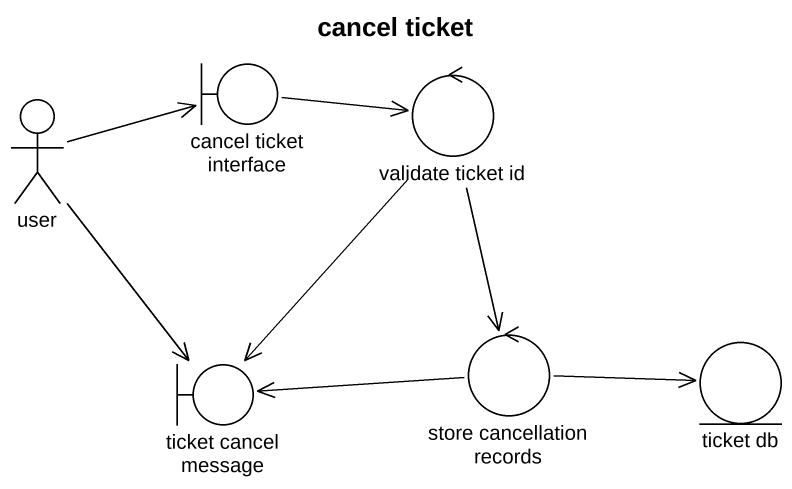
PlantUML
@startuml
title cancel ticket
boundary "cancel ticket interface" as cancel_ticket_interface
control "validate ticket id" as validate_ticket_id
actor user
control "store cancellation records" as store_cancellation_records
entity "ticket db" as ticket_db
boundary "ticket cancel message" as ticket_cancel_message
cancel_ticket_interface -right-> validate_ticket_id
validate_ticket_id --> store_cancellation_records
validate_ticket_id --> ticket_cancel_message
user -right-> cancel_ticket_interface
user --> ticket_cancel_message
store_cancellation_records -right-> ticket_db
store_cancellation_records -left-> ticket_cancel_message
@enduml
